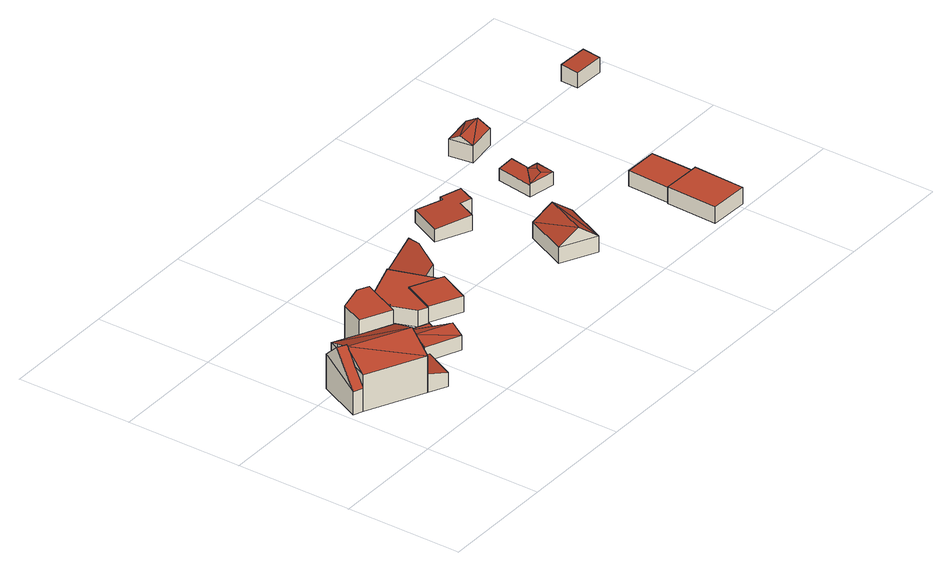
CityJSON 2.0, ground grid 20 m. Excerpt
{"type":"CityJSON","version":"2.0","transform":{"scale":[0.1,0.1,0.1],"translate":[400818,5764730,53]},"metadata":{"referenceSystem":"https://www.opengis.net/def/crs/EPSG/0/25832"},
"CityObjects":{
"building1":{"type":"Building","attributes":{"Gemeindeschluessel":"05515000","Geometrietyp2DReferenz":"3000","function":"31001_1000"},"address":[{"country":"Germany","locality":"Münster","thoroughfareNumber":"56","thoroughfareName":"Schmitthausweg"}],"children":["building1-1","building1-2","building1-3"]},
"building1-1":{"type":"BuildingPart","attributes":{"roofType":"9999","measuredHeight":9},"parents":["building1"],"geometry":[{"type":"Solid","lod":"2","boundaries":[[[[0,1,2,3,4]],[[2,5,6,7,3]],[[1,8,5,2]],[[0,9,8,1]],[[4,10,11,9,0]],[[10,4,3,7]],[[6,11,10,7]],[[5,8,9,11,6]]]],"semantics":{"surfaces":[{"type":"RoofSurface"},{"type":"WallSurface"},{"type":"GroundSurface"}],"values":[[0,1,1,1,1,1,1,2]]}}]},
"building1-2":{"type":"BuildingPart","attributes":{"roofType":"3100","measuredHeight":8.71},"parents":["building1"],"geometry":[{"type":"Solid","lod":"2","boundaries":[[[[12,13,14,15,16]],[[7,6,13,12]],[[17,18,11,10]],[[19,20,18,17]],[[21,22,23,20,19]],[[24,25,19]],[[25,26,21,19]],[[17,10,7,12,24]],[[27,28,25,24,12]],[[27,12,16]],[[24,19,17]],[[14,13,6,11,18,20,23]],[[29,16,15]],[[21,30,22]],[[14,23,22,15]],[[22,30,29,15]],[[6,7,10,11]],[[30,21,26]],[[27,16,29,28]],[[28,29,30,26,25]]]],"semantics":{"surfaces":[{"type":"WallSurface"},{"type":"RoofSurface"},{"type":"GroundSurface"},{"type":"ClosureSurface"}],"values":[[0,0,0,0,0,1,1,1,1,0,0,2,0,0,3,3,3,0,0,3]]}}]},
"building1-3":{"type":"BuildingPart","attributes":{"roofType":"3100","measuredHeight":9.04},"parents":["building1"],"geometry":[{"type":"Solid","lod":"2","boundaries":[[[[31,32,23,22]],[[33,34,32,31]],[[15,14,34,33]],[[31,35,33]],[[22,30,26,36,35,31]],[[33,35,36,28,29,15]],[[32,34,14,23]],[[23,14,15,22]],[[36,26,25,28]],[[29,30,22,15]],[[28,25,26,30,29]]]],"semantics":{"surfaces":[{"type":"WallSurface"},{"type":"RoofSurface"},{"type":"GroundSurface"},{"type":"ClosureSurface"}],"values":[[0,0,0,0,1,1,2,3,0,3,3]]}}]},
"building2":{"type":"Building","attributes":{"Gemeindeschluessel":"05515000","Geometrietyp2DReferenz":"3000","function":"51009_1610","roofType":"2100","measuredHeight":3.24},"geometry":[{"type":"Solid","lod":"2","boundaries":[[[[37,20,38,39]],[[40,41,20,37]],[[42,43,41,40]],[[39,38,43,42]],[[40,37,39,42]],[[20,41,43,38]]]],"semantics":{"surfaces":[{"type":"WallSurface"},{"type":"RoofSurface"},{"type":"GroundSurface"}],"values":[[0,0,0,0,1,2]]}}]},
"building3":{"type":"Building","attributes":{"Gemeindeschluessel":"05515000","Geometrietyp2DReferenz":"3000","function":"31001_1310","roofType":"5000","measuredHeight":3.23},"geometry":[{"type":"Solid","lod":"2","boundaries":[[[[44,45,46,47]],[[48,49,45,44]],[[50,51,49,48]],[[52,53,51,50]],[[54,55,53,52]],[[47,46,55,54]],[[48,52,50]],[[56,54,52]],[[56,52,48]],[[48,57,56]],[[47,56,57]],[[57,44,47]],[[54,56,47]],[[44,57,48]],[[45,49,51,53,55,46]]]],"semantics":{"surfaces":[{"type":"WallSurface"},{"type":"RoofSurface"},{"type":"GroundSurface"}],"values":[[0,0,0,0,0,0,1,1,1,1,1,1,0,0,2]]}}]},
"building4":{"type":"Building","attributes":{"Gemeindeschluessel":"05515000","Geometrietyp2DReferenz":"3000","function":"31001_2460","roofType":"1000","measuredHeight":2.91},"geometry":[{"type":"Solid","lod":"2","boundaries":[[[[58,59,60,61]],[[62,63,59,58]],[[64,65,63,62]],[[66,67,65,64]],[[68,69,67,66]],[[70,71,69,68]],[[72,73,71,70]],[[61,60,73,72]],[[70,68,66,64,62,58,61,72]],[[59,63,65,67,69,71,73,60]]]],"semantics":{"surfaces":[{"type":"WallSurface"},{"type":"RoofSurface"},{"type":"GroundSurface"}],"values":[[0,0,0,0,0,0,0,0,1,2]]}}]},
"building5":{"type":"Building","attributes":{"Gemeindeschluessel":"05515000","Geometrietyp2DReferenz":"3000","function":"31001_2460","roofType":"1000","measuredHeight":2.82},"geometry":[{"type":"Solid","lod":"2","boundaries":[[[[74,75,76,77]],[[78,79,75,74]],[[80,81,79,78]],[[82,83,81,80]],[[77,76,83,82]],[[80,78,74,77,82]],[[75,79,81,83,76]]]],"semantics":{"surfaces":[{"type":"WallSurface"},{"type":"RoofSurface"},{"type":"GroundSurface"}],"values":[[0,0,0,0,0,1,2]]}}]},
"building6":{"type":"Building","attributes":{"Gemeindeschluessel":"05515000","Geometrietyp2DReferenz":"3000","function":"51009_1610","roofType":"2100","measuredHeight":2.44},"geometry":[{"type":"Solid","lod":"2","boundaries":[[[[84,69,85,86]],[[87,88,69,84]],[[89,90,88,87]],[[91,92,90,89]],[[86,85,92,91]],[[89,87,84,86,91]],[[69,88,90,92,85]]]],"semantics":{"surfaces":[{"type":"WallSurface"},{"type":"RoofSurface"},{"type":"GroundSurface"}],"values":[[0,0,0,0,0,1,2]]}}]},
"building7":{"type":"Building","attributes":{"Gemeindeschluessel":"05515000","Geometrietyp2DReferenz":"3000","function":"31001_2460","roofType":"3100","measuredHeight":5.26},"geometry":[{"type":"Solid","lod":"2","boundaries":[[[[93,94,95,96]],[[97,98,94,93]],[[99,100,98,97]],[[96,95,100,99]],[[93,101,97]],[[99,102,96]],[[102,101,93]],[[93,96,102]],[[99,97,101]],[[101,102,99]],[[94,98,100,95]]]],"semantics":{"surfaces":[{"type":"WallSurface"},{"type":"RoofSurface"},{"type":"GroundSurface"}],"values":[[0,0,0,0,0,0,1,1,1,1,2]]}}]},
"building8":{"type":"Building","attributes":{"Gemeindeschluessel":"05515000","Geometrietyp2DReferenz":"3000","function":"31001_1310","roofType":"2100","measuredHeight":2.82},"geometry":[{"type":"Solid","lod":"2","boundaries":[[[[103,104,105,106]],[[107,108,104,103]],[[109,110,108,107]],[[111,112,110,109]],[[113,114,112,111]],[[115,116,114,113]],[[117,118,116,115]],[[106,105,118,117]],[[115,113,111,109,107,103,106,117]],[[104,108,110,112,114,116,118,105]]]],"semantics":{"surfaces":[{"type":"WallSurface"},{"type":"RoofSurface"},{"type":"GroundSurface"}],"values":[[0,0,0,0,0,0,0,0,1,2]]}}]},
"building9":{"type":"Building","attributes":{"Gemeindeschluessel":"05515000","Geometrietyp2DReferenz":"3000","function":"31001_1310"},"children":["building9-1","building9-2"]},
"building9-1":{"type":"BuildingPart","attributes":{"roofType":"2100","measuredHeight":2.6},"parents":["building9"],"geometry":[{"type":"Solid","lod":"2","boundaries":[[[[119,120,121,122]],[[123,124,120,119]],[[125,126,127,124,123]],[[119,122,128,125,123]],[[121,120,124,127]],[[126,125,128]],[[121,127,126,128,122]]]],"semantics":{"surfaces":[{"type":"WallSurface"},{"type":"RoofSurface"},{"type":"GroundSurface"},{"type":"ClosureSurface"}],"values":[[0,0,0,1,2,0,3]]}}]},
"building9-2":{"type":"BuildingPart","attributes":{"roofType":"5000","measuredHeight":2.84},"parents":["building9"],"geometry":[{"type":"Solid","lod":"2","boundaries":[[[[129,130,127,126]],[[131,132,130,129]],[[133,122,121,132,131]],[[133,131,134]],[[134,131,129,135]],[[129,126,135]],[[135,126,128,133,134]],[[130,132,121,127]],[[122,133,128]],[[121,122,128,126,127]]]],"semantics":{"surfaces":[{"type":"WallSurface"},{"type":"RoofSurface"},{"type":"GroundSurface"},{"type":"ClosureSurface"}],"values":[[0,0,0,1,1,1,1,2,0,3]]}}]},
"building10":{"type":"Building","attributes":{"Gemeindeschluessel":"05515000","Geometrietyp2DReferenz":"3000","function":"31001_2460","roofType":"1000","measuredHeight":2.82},"geometry":[{"type":"Solid","lod":"2","boundaries":[[[[136,137,138,139]],[[140,141,137,136]],[[142,143,141,140]],[[144,145,143,142]],[[139,138,145,144]],[[142,140,136,139,144]],[[137,141,143,145,138]]]],"semantics":{"surfaces":[{"type":"WallSurface"},{"type":"RoofSurface"},{"type":"GroundSurface"}],"values":[[0,0,0,0,0,1,2]]}}]},
"building11":{"type":"Building","attributes":{"Gemeindeschluessel":"05515000","Geometrietyp2DReferenz":"3000","function":"31001_1310","roofType":"1000","measuredHeight":2.72},"geometry":[{"type":"Solid","lod":"2","boundaries":[[[[146,147,148,149]],[[150,151,147,146]],[[152,153,151,150]],[[149,148,153,152]],[[150,146,149,152]],[[147,151,153,148]]]],"semantics":{"surfaces":[{"type":"WallSurface"},{"type":"RoofSurface"},{"type":"GroundSurface"}],"values":[[0,0,0,0,1,2]]}}]},
"building12":{"type":"Building","attributes":{"Gemeindeschluessel":"05515000","Geometrietyp2DReferenz":"3000","function":"31001_1310","roofType":"3100","measuredHeight":4.23},"geometry":[{"type":"Solid","lod":"2","boundaries":[[[[154,155,156,157]],[[158,159,155,154]],[[160,161,159,158]],[[157,156,161,160]],[[154,162,158]],[[160,163,157]],[[154,157,163]],[[163,162,154]],[[162,163,160]],[[160,158,162]],[[155,159,161,156]]]],"semantics":{"surfaces":[{"type":"WallSurface"},{"type":"RoofSurface"},{"type":"GroundSurface"}],"values":[[0,0,0,0,0,0,1,1,1,1,2]]}}]},
"building13":{"type":"Building","attributes":{"Gemeindeschluessel":"05515000","Geometrietyp2DReferenz":"3000","function":"31001_2700","roofType":"2100","measuredHeight":2.92},"geometry":[{"type":"Solid","lod":"2","boundaries":[[[[164,165,166,167]],[[168,169,165,164]],[[170,171,169,168]],[[167,166,171,170]],[[168,164,167,170]],[[165,169,171,166]]]],"semantics":{"surfaces":[{"type":"WallSurface"},{"type":"RoofSurface"},{"type":"GroundSurface"}],"values":[[0,0,0,0,1,2]]}}]}
},
"vertices":[
[186,240,106],[167,249,106],[122,239,106],[103,199,106],[155,174,106],[122,239,16],[103,199,16],[103,199,81],[167,249,16],[186,240,16],[155,174,81],[155,174,16],
[61,219,81],[61,219,16],[53,203,16],[53,203,77],[53,203,81],[158,172,81],[158,172,16],[115,83,81],[115,83,16],[18,130,81],[18,130,57],[18,130,16],[137,127,103],[39,174,103],[37,170,101],[53,203,89],[43,181,99],[51,199,81],[28,152,81],
[2,137,57],[2,137,16],[37,211,77],[37,211,16],[24,183,106],[39,175,106],
[115,83,49],[146,68,16],[146,68,41],[140,134,49],[140,134,16],[171,119,41],[171,119,16],
[181,136,41],[181,136,15],[239,110,15],[239,110,41],[203,184,41],[203,184,15],[238,168,41],[238,168,15],[232,155,41],[232,155,15],[255,144,41],[255,144,15],[250,134,48],[192,161,48],
[257,202,40],[257,202,11],[272,195,11],[272,195,40],[243,244,40],[243,244,11],[246,245,40],[246,245,11],[236,276,40],[236,276,11],[321,305,40],[321,305,11],[347,226,40],[347,226,11],[298,249,40],[298,249,11],
[298,249,42],[298,249,14],[272,195,14],[272,195,42],[347,226,42],[347,226,14],[352,223,42],[352,223,14],[326,169,42],[326,169,14],
[321,305,36],[339,249,11],[339,249,36],[424,340,27],[424,340,11],[421,319,27],[421,319,11],[380,263,32],[380,263,11],
[548,203,42],[548,203,14],[514,131,14],[514,131,42],[608,175,42],[608,175,14],[574,102,42],[574,102,14],[578,189,67],[544,117,67],
[459,318,32],[459,318,10],[517,291,10],[517,291,37],[485,372,32],[485,372,10],[527,352,36],[527,352,10],[530,359,36],[530,359,10],[563,345,39],[563,345,10],[550,316,39],[550,316,10],[532,324,37],[532,324,10],
[646,335,34],[646,335,13],[636,271,13],[636,271,34],[672,331,39],[672,331,13],[667,300,39],[667,300,36],[667,300,13],[645,279,36],
[688,296,36],[688,296,13],[683,263,36],[683,263,13],[636,271,36],[664,271,42],[671,284,40],
[799,94,43],[799,94,14],[740,96,14],[740,96,43],[807,94,43],[807,94,14],[804,5,43],[804,5,14],[737,7,43],[737,7,14],
[743,169,42],[743,169,15],[740,96,15],[740,96,42],[801,168,42],[801,168,15],[799,94,42],[799,94,15],
[666,397,39],[666,397,9],[720,405,9],[720,405,39],[661,438,39],[661,438,9],[715,445,39],[715,445,9],[663,418,51],[717,425,51],
[922,421,38],[922,421,9],[921,390,9],[921,390,36],[975,419,38],[975,419,9],[974,388,36],[974,388,9]
]}
